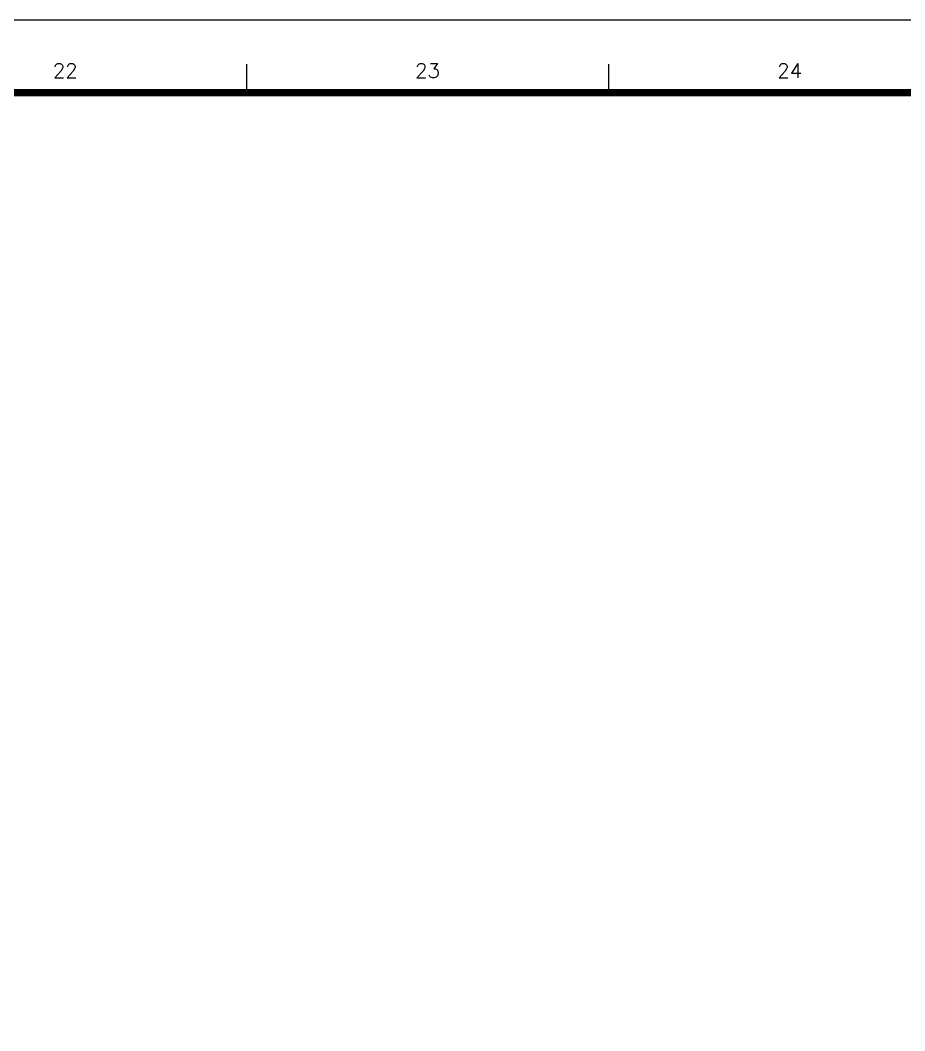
# Model space of a CAD drawing. Header units: inches. Extents: x 0 to 508000, y 0 to 738838.
# Drawn here: x 222878 to 235089, y 382589 to 396538 of the extents above; entities that cross this region are included whole.
import ezdxf
from ezdxf.enums import TextEntityAlignment as Align

# ---------------------------------------------------------------- set-up
doc = ezdxf.new("R2010")
doc.units = ezdxf.units.IN
doc.header["$LTSCALE"] = 1000
doc.header["$MEASUREMENT"] = 0
doc.layers.add('TK', color=7, linetype='Continuous', true_color=0xffffff)
doc.layers.add('ZG-图框层', color=4, linetype='Continuous', true_color=0x00ffff)
doc.styles.add('ISOCP', font='txt.shx', dxfattribs={"height": 0.2, "bigfont": 'gbcbig.shx'})

msp = doc.modelspace()

# ---------------------------------------------------------------- linework, layer by layer
at = {"layer": 'TK', "lineweight": -3}
for p, q in [((226000, 395930), (226000, 395538)), ((231000, 395930), (231000, 395538))]:
    msp.add_line(p, q, dxfattribs=at)
at = {"layer": 'ZG-图框层', "lineweight": -3}
msp.add_lwpolyline([(113500, 396538), (113500, 312438), (247300, 312438), (247300, 396538)], close=True, dxfattribs=at)
at = {"layer": 'ZG-图框层', "lineweight": -3, "const_width": 100}
msp.add_lwpolyline([(116000, 313484), (116000, 395538), (246300, 395538), (246300, 313484)], close=True, dxfattribs=at)

# ---------------------------------------------------------------- texts
at = {"layer": 'TK', "style": 'ISOCP'}
for s, p in [('22', (223500, 395842)), ('23', (228500, 395842)), ('24', (233500, 395842))]:
    msp.add_text(s, height=200, dxfattribs=at).set_placement(p, align=Align.MIDDLE_CENTER)

doc.saveas('drawing.dxf')
